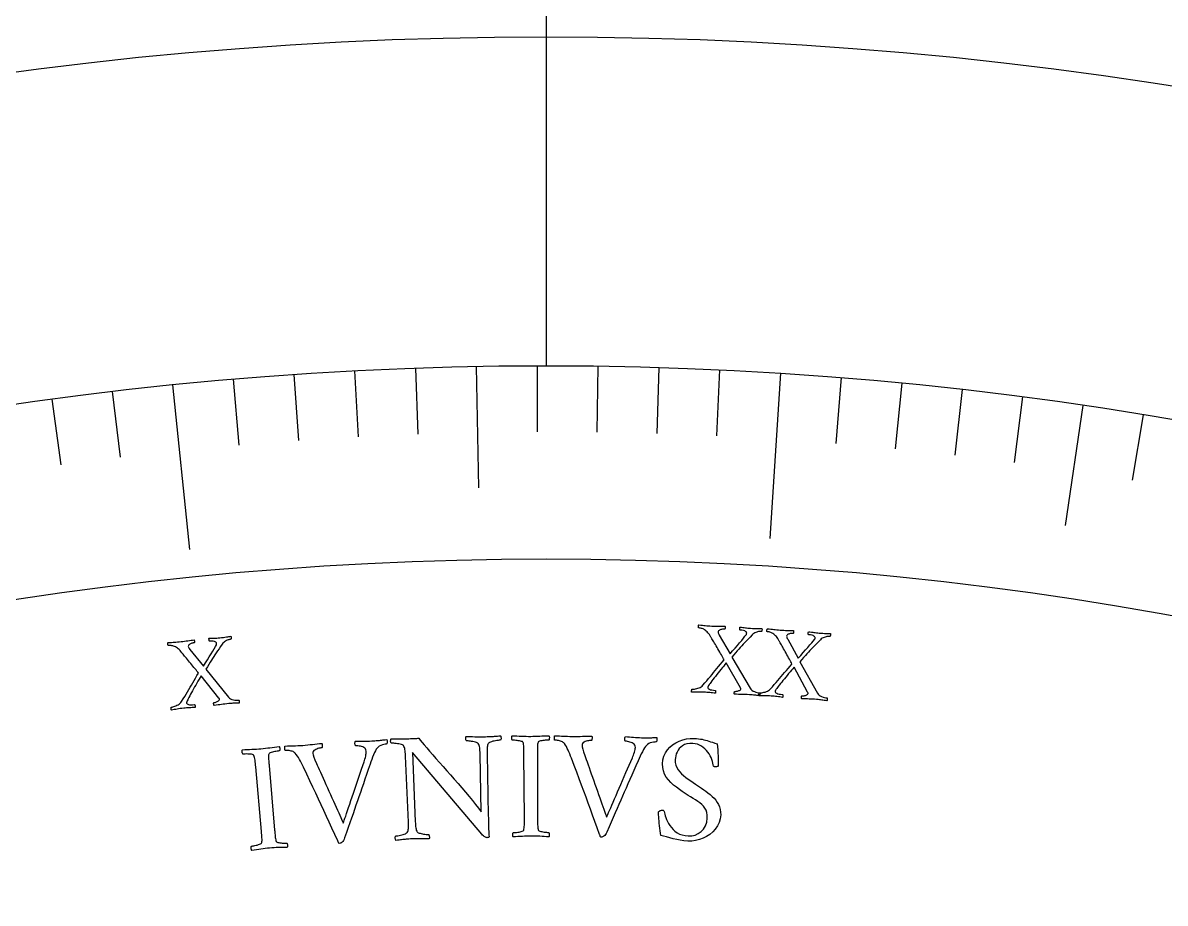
# Model space of a CAD drawing. Header units: millimetres. Extents: x -76 to 76, y -76 to 86.
# Drawn here: x -8.65 to 10.23, y 51.54 to 66.08 of the extents above; entities that cross this region are included whole.
import ezdxf

# ---------------------------------------------------------------- set-up
doc = ezdxf.new("R2010")
doc.units = ezdxf.units.MM
for name, color, linetype in [('ENGRAVE', 7, 'Continuous'), ('ENGRAVE_FINE', 8, 'Continuous'), ('TEXT', 5, 'Continuous')]:
    doc.layers.add(name, color=color, linetype=linetype)

msp = doc.modelspace()

# ---------------------------------------------------------------- linework, layer by layer
at = {"layer": 'ENGRAVE'}
for points in [[(0, 68.78), (0, 60.42)], [(-1.1546, 60.409), (-1.1163, 58.4029)], [(3.8705, 60.2959), (3.6953, 57.5655)], [(-6.1709, 60.104), (-5.8914, 57.3824)], [(8.8709, 59.7652), (8.5763, 57.7806)]]:
    msp.add_lwpolyline(points, dxfattribs=at)
for radius in [74.48, 74.48, 72.485, 68.78, 68.78, 65.854, 60.42, 60.42, 57.228]:
    msp.add_circle((0, 0), radius, dxfattribs=at)
at = {"layer": 'ENGRAVE_FINE'}
for points in [[(-0.1492, 60.4198), (-0.1465, 59.3254)], [(0.8563, 60.4139), (0.8408, 59.3196)], [(-4.1676, 60.2761), (-4.0921, 59.1843)], [(-3.1641, 60.3371), (-3.1067, 59.2442)], [(-2.1596, 60.3814), (-2.1205, 59.2877)], [(1.8616, 60.3913), (1.8278, 59.2974)], [(2.8664, 60.352), (2.8145, 59.2588)], [(4.8737, 60.2231), (4.7854, 59.1323)], [(-5.1699, 60.1984), (-5.0763, 59.108)], [(5.8755, 60.1336), (5.7691, 59.0444)], [(6.8759, 60.0275), (6.7513, 58.9402)], [(-8.1674, 59.8654), (-8.0194, 58.7811)], [(-7.1701, 59.993), (-7.0402, 58.9064)], [(7.8744, 59.9047), (7.7318, 58.8196)], [(9.865, 59.6092), (9.6863, 58.5295)]]:
    msp.add_lwpolyline(points, dxfattribs=at)
at = {"layer": 'TEXT'}
for points in [[(2.7375, 56.1198), (2.7681, 56.1185), (2.7975, 56.1175), (2.8256, 56.1169), (2.8523, 56.1167), (2.8784, 56.1166), (2.9042, 56.1164), (2.9298, 56.1161), (2.9551, 56.1157), (2.9564, 56.1113), (2.9572, 56.1052), (2.9574, 56.0975), (2.9572, 56.0881), (2.9562, 56.0791), (2.9546, 56.0727), (2.9522, 56.069), (2.9491, 56.0679), (2.9423, 56.068), (2.9339, 56.0676), (2.9239, 56.0668), (2.9124, 56.0655), (2.9004, 56.0635), (2.8887, 56.0607), (2.8774, 56.057), (2.8665, 56.0524), (2.8571, 56.0466), (2.8502, 56.0393), (2.8458, 56.0304), (2.844, 56.02), (2.8447, 56.0098), (2.848, 55.9979), (2.8539, 55.9844), (2.8622, 55.9693), (3.0418, 55.6607), (3.0821, 55.7085), (3.1214, 55.7547), (3.1599, 55.7995), (3.1975, 55.8428), (3.2322, 55.883), (3.2618, 55.9186), (3.2864, 55.9495), (3.306, 55.9757), (3.3086, 55.9799), (3.3107, 55.9841), (3.3122, 55.9883), (3.3131, 55.9925), (3.3137, 55.9963), (3.3142, 55.9993), (3.3145, 56.0015), (3.3146, 56.0027), (3.3137, 56.009), (3.3102, 56.0159), (3.3041, 56.0234), (3.2954, 56.0314), (3.2822, 56.0389), (3.2627, 56.0449), (3.2367, 56.0493), (3.2043, 56.0521), (3.2021, 56.0543), (3.2005, 56.0586), (3.1996, 56.0651), (3.1994, 56.0739), (3.1998, 56.0831), (3.2006, 56.0908), (3.2019, 56.0971), (3.2036, 56.102), (3.228, 56.099), (3.251, 56.0961), (3.2726, 56.0934), (3.2928, 56.0908), (3.3128, 56.0885), (3.3337, 56.0865), (3.3557, 56.0847), (3.3786, 56.0832), (3.4103, 56.0815), (3.4395, 56.0803), (3.466, 56.0798), (3.49, 56.0798), (3.5117, 56.08), (3.5315, 56.0802), (3.5492, 56.0803), (3.565, 56.0802), (3.5663, 56.0761), (3.5673, 56.0706), (3.5678, 56.0639), (3.5678, 56.056), (3.5672, 56.0479), (3.5654, 56.0411), (3.5625, 56.0354), (3.5584, 56.0308), (3.5537, 56.0308), (3.5464, 56.0305), (3.5366, 56.0297), (3.5243, 56.0286), (3.5103, 56.0267), (3.4957, 56.0235), (3.4803, 56.0191), (3.4641, 56.0135), (3.4479, 56.0062), (3.4324, 55.9972), (3.4176, 55.9862), (3.4033, 55.9734), (3.37, 55.938), (3.339, 55.905), (3.3102, 55.8745), (3.2836, 55.8464), (3.2584, 55.8194), (3.2334, 55.7922), (3.2088, 55.7647), (3.1845, 55.737), (3.1594, 55.7078), (3.1322, 55.6759), (3.1029, 55.6414), (3.0716, 55.6041), (3.372, 55.0915), (3.3845, 55.074), (3.4004, 55.0588), (3.4196, 55.046), (3.4421, 55.0356), (3.4659, 55.0273), (3.4887, 55.0211), (3.5106, 55.0168), (3.5315, 55.0145), (3.5334, 55.0102), (3.5345, 55.0044), (3.5347, 54.9972), (3.5341, 54.9885), (3.5331, 54.9801), (3.5321, 54.9736), (3.5311, 54.969), (3.5301, 54.9664), (3.5064, 54.9696), (3.4844, 54.9726), (3.464, 54.9753), (3.4454, 54.9778), (3.4266, 54.9801), (3.4059, 54.9822), (3.3833, 54.9841), (3.3587, 54.9857), (3.3249, 54.9876), (3.2933, 54.9891), (3.2639, 54.99), (3.2367, 54.9905), (3.2096, 54.9907), (3.1802, 54.991), (3.1485, 54.9913), (3.1146, 54.9915), (3.1119, 54.996), (3.1101, 55.0021), (3.1092, 55.0099), (3.1093, 55.0193), (3.1103, 55.0283), (3.1119, 55.0346), (3.1143, 55.0384), (3.1173, 55.0395), (3.1233, 55.0395), (3.1308, 55.04), (3.14, 55.0411), (3.1509, 55.0427), (3.1624, 55.045), (3.1736, 55.0481), (3.1846, 55.0519), (3.1953, 55.0565), (3.2046, 55.0618), (3.2113, 55.0678), (3.2156, 55.0745), (3.2173, 55.0819), (3.2172, 55.0838), (3.2169, 55.086), (3.2162, 55.0885), (3.2153, 55.0914), (3.2141, 55.0944), (3.2128, 55.097), (3.2114, 55.0992), (3.2099, 55.1012), (2.9767, 55.5096), (2.956, 55.4851), (2.9345, 55.4592), (2.9123, 55.432), (2.8892, 55.4034), (2.8659, 55.3742), (2.843, 55.3454), (2.8204, 55.3169), (2.7982, 55.2886), (2.777, 55.2613), (2.7574, 55.2357), (2.7394, 55.2117), (2.7229, 55.1893), (2.7086, 55.1694), (2.6967, 55.1528), (2.6874, 55.1395), (2.6806, 55.1295), (2.6796, 55.1276), (2.6783, 55.1253), (2.6768, 55.1226), (2.675, 55.1195), (2.6733, 55.116), (2.6721, 55.1123), (2.6713, 55.1084), (2.6708, 55.1042), (2.6723, 55.0966), (2.6774, 55.0891), (2.6861, 55.0817), (2.6985, 55.0745), (2.7153, 55.068), (2.7372, 55.0629), (2.7644, 55.0592), (2.7968, 55.0567), (2.7988, 55.0524), (2.8003, 55.0467), (2.8012, 55.0394), (2.8014, 55.0307), (2.8011, 55.0222), (2.8004, 55.0157), (2.7993, 55.0112), (2.7977, 55.0086), (2.7747, 55.0114), (2.7515, 55.0141), (2.728, 55.0167), (2.7043, 55.0192), (2.6806, 55.0215), (2.6571, 55.0235), (2.6338, 55.0251), (2.6107, 55.0263), (2.5795, 55.0276), (2.5506, 55.0285), (2.524, 55.0289), (2.4998, 55.0289), (2.4765, 55.0286), (2.4528, 55.0282), (2.4286, 55.0277), (2.4041, 55.0272), (2.4029, 55.0321), (2.4026, 55.0382), (2.4031, 55.0454), (2.4044, 55.0538), (2.406, 55.0618), (2.4073, 55.068), (2.4086, 55.0724), (2.4096, 55.075), (2.4148, 55.0752), (2.4235, 55.0759), (2.4358, 55.0772), (2.4516, 55.0792), (2.4696, 55.082), (2.4883, 55.0861), (2.5076, 55.0915), (2.5277, 55.0981), (2.5471, 55.1061), (2.5643, 55.1159), (2.5793, 55.1274), (2.5921, 55.1406), (2.6249, 55.1794), (2.6561, 55.2166), (2.6858, 55.2521), (2.714, 55.2859), (2.7413, 55.319), (2.7686, 55.3522), (2.7958, 55.3854), (2.8229, 55.4188), (2.8506, 55.4529), (2.8796, 55.4883), (2.9099, 55.525), (2.9416, 55.563), (2.9322, 55.5799), (2.9216, 55.5987), (2.9097, 55.6193), (2.8965, 55.6419), (2.8825, 55.6656), (2.8683, 55.6899), (2.8539, 55.7148), (2.8393, 55.7402), (2.8247, 55.7654), (2.8106, 55.7897), (2.7968, 55.8132), (2.7835, 55.8358), (2.7708, 55.8569), (2.7594, 55.8761), (2.7492, 55.8932), (2.7402, 55.9084), (2.7328, 55.9207), (2.7276, 55.9296), (2.7244, 55.9349), (2.7233, 55.9367), (2.7107, 55.9584), (2.6982, 55.9778), (2.6859, 55.9949), (2.6739, 56.0095), (2.6613, 56.0227), (2.6475, 56.0352), (2.6324, 56.0472), (2.6162, 56.0586), (2.6048, 56.0655), (2.5926, 56.0715), (2.5796, 56.0766), (2.5658, 56.0807), (2.5524, 56.0839), (2.5406, 56.0864), (2.5304, 56.0879), (2.5218, 56.0887), (2.5188, 56.0901), (2.5168, 56.0941), (2.5158, 56.1006), (2.5158, 56.1096), (2.5166, 56.119), (2.5183, 56.1267), (2.5207, 56.1326), (2.524, 56.1367), (2.5541, 56.1344), (2.5819, 56.1321), (2.6075, 56.1298), (2.6307, 56.1275), (2.654, 56.1253), (2.6795, 56.1233), (2.7074, 56.1215), (2.7375, 56.1198)], [(3.8702, 56.0531), (3.9008, 56.0511), (3.9302, 56.0496), (3.9582, 56.0484), (3.985, 56.0476), (4.011, 56.047), (4.0368, 56.0463), (4.0624, 56.0455), (4.0877, 56.0445), (4.0889, 56.0402), (4.0896, 56.0341), (4.0897, 56.0263), (4.0892, 56.0169), (4.0881, 56.008), (4.0863, 56.0016), (4.0839, 55.9979), (4.0808, 55.9969), (4.0739, 55.9971), (4.0655, 55.9969), (4.0555, 55.9963), (4.044, 55.9952), (4.0319, 55.9935), (4.0202, 55.9909), (4.0088, 55.9874), (3.9978, 55.9831), (3.9883, 55.9775), (3.9812, 55.9703), (3.9767, 55.9615), (3.9747, 55.9512), (3.9752, 55.9409), (3.9783, 55.929), (3.9839, 55.9154), (3.9919, 55.9), (4.1652, 55.588), (4.2064, 55.6349), (4.2467, 55.6803), (4.2861, 55.7243), (4.3246, 55.7669), (4.36, 55.8064), (4.3904, 55.8413), (4.4156, 55.8717), (4.4358, 55.8976), (4.4384, 55.9017), (4.4405, 55.9058), (4.4421, 55.91), (4.4432, 55.9142), (4.4439, 55.918), (4.4444, 55.921), (4.4447, 55.9231), (4.4449, 55.9244), (4.444, 55.9307), (4.4407, 55.9376), (4.4347, 55.9452), (4.4262, 55.9534), (4.4132, 55.9612), (4.3938, 55.9676), (4.3679, 55.9725), (4.3356, 55.976), (4.3334, 55.9782), (4.3319, 55.9825), (4.3312, 55.9891), (4.3311, 55.9979), (4.3317, 56.007), (4.3327, 56.0147), (4.3341, 56.021), (4.3359, 56.0259), (4.3603, 56.0223), (4.3832, 56.019), (4.4047, 56.0158), (4.4248, 56.0129), (4.4447, 56.0102), (4.4657, 56.0077), (4.4876, 56.0055), (4.5105, 56.0035), (4.5422, 56.0012), (4.5713, 55.9994), (4.5978, 55.9983), (4.6218, 55.9979), (4.6435, 55.9977), (4.6632, 55.9974), (4.681, 55.9971), (4.6968, 55.9968), (4.698, 55.9926), (4.6988, 55.9871), (4.6992, 55.9804), (4.6991, 55.9725), (4.6983, 55.9645), (4.6964, 55.9576), (4.6933, 55.952), (4.6892, 55.9475), (4.6844, 55.9476), (4.6772, 55.9474), (4.6674, 55.9469), (4.655, 55.946), (4.641, 55.9444), (4.6263, 55.9415), (4.6108, 55.9374), (4.5946, 55.9321), (4.5782, 55.9252), (4.5625, 55.9164), (4.5475, 55.9058), (4.533, 55.8932), (4.499, 55.8585), (4.4673, 55.8262), (4.4379, 55.7963), (4.4108, 55.7687), (4.3849, 55.7422), (4.3594, 55.7155), (4.3343, 55.6885), (4.3095, 55.6613), (4.2837, 55.6326), (4.2559, 55.6013), (4.2259, 55.5674), (4.1938, 55.5307), (4.4838, 55.0122), (4.496, 54.9944), (4.5115, 54.9789), (4.5305, 54.9658), (4.5528, 54.9549), (4.5764, 54.9461), (4.5991, 54.9394), (4.6209, 54.9347), (4.6418, 54.9319), (4.6436, 54.9276), (4.6445, 54.9218), (4.6446, 54.9146), (4.6438, 54.9059), (4.6426, 54.8975), (4.6415, 54.8911), (4.6404, 54.8865), (4.6394, 54.8839), (4.6157, 54.8876), (4.5938, 54.891), (4.5735, 54.8941), (4.5549, 54.897), (4.5362, 54.8997), (4.5155, 54.9022), (4.4929, 54.9045), (4.4684, 54.9067), (4.4346, 54.9093), (4.4031, 54.9113), (4.3737, 54.9129), (4.3466, 54.9139), (4.3194, 54.9147), (4.29, 54.9156), (4.2584, 54.9165), (4.2245, 54.9174), (4.2218, 54.9219), (4.2202, 54.9281), (4.2195, 54.9359), (4.2198, 54.9453), (4.2209, 54.9543), (4.2227, 54.9606), (4.2251, 54.9643), (4.2282, 54.9653), (4.2341, 54.9652), (4.2417, 54.9656), (4.2509, 54.9665), (4.2618, 54.9679), (4.2733, 54.9699), (4.2846, 54.9728), (4.2957, 54.9764), (4.3064, 54.9808), (4.3158, 54.9859), (4.3227, 54.9917), (4.3271, 54.9983), (4.329, 55.0057), (4.329, 55.0076), (4.3287, 55.0098), (4.3281, 55.0124), (4.3272, 55.0153), (4.326, 55.0182), (4.3248, 55.0208), (4.3234, 55.0232), (4.3219, 55.0252), (4.097, 55.4382), (4.0759, 55.4141), (4.0539, 55.3886), (4.0311, 55.3619), (4.0075, 55.3337), (3.9836, 55.3051), (3.9601, 55.2767), (3.9369, 55.2486), (3.9142, 55.2208), (3.8924, 55.194), (3.8723, 55.1687), (3.8538, 55.1451), (3.8369, 55.123), (3.8221, 55.1034), (3.81, 55.0871), (3.8004, 55.074), (3.7934, 55.0641), (3.7923, 55.0623), (3.791, 55.06), (3.7894, 55.0573), (3.7876, 55.0542), (3.7858, 55.0508), (3.7845, 55.0471), (3.7836, 55.0432), (3.7831, 55.039), (3.7844, 55.0314), (3.7893, 55.0238), (3.7979, 55.0162), (3.8101, 55.0088), (3.8268, 55.002), (3.8486, 54.9964), (3.8757, 54.9921), (3.908, 54.989), (3.91, 54.9847), (3.9114, 54.9789), (3.9121, 54.9716), (3.9121, 54.9629), (3.9117, 54.9544), (3.9109, 54.9479), (3.9096, 54.9434), (3.908, 54.9408), (3.885, 54.9441), (3.8619, 54.9473), (3.8385, 54.9504), (3.8148, 54.9534), (3.7912, 54.9562), (3.7677, 54.9586), (3.7445, 54.9607), (3.7214, 54.9624), (3.6902, 54.9643), (3.6613, 54.9658), (3.6348, 54.9667), (3.6105, 54.9672), (3.5873, 54.9674), (3.5635, 54.9675), (3.5394, 54.9675), (3.5148, 54.9674), (3.5138, 54.9723), (3.5136, 54.9784), (3.5142, 54.9856), (3.5157, 54.994), (3.5174, 55.002), (3.5189, 55.0082), (3.5202, 55.0126), (3.5213, 55.0151), (3.5265, 55.0152), (3.5352, 55.0157), (3.5475, 55.0168), (3.5634, 55.0184), (3.5814, 55.0209), (3.6002, 55.0246), (3.6197, 55.0296), (3.6399, 55.0358), (3.6594, 55.0435), (3.6768, 55.0529), (3.692, 55.0641), (3.7051, 55.077), (3.7387, 55.1152), (3.7707, 55.1517), (3.8011, 55.1866), (3.8299, 55.2199), (3.8579, 55.2524), (3.8858, 55.285), (3.9137, 55.3177), (3.9415, 55.3505), (3.9699, 55.384), (3.9996, 55.4188), (4.0306, 55.4549), (4.063, 55.4923), (4.054, 55.5093), (4.0438, 55.5283), (4.0323, 55.5492), (4.0195, 55.572), (4.006, 55.5961), (3.9923, 55.6206), (3.9784, 55.6458), (3.9643, 55.6715), (3.9503, 55.697), (3.9367, 55.7216), (3.9234, 55.7453), (3.9104, 55.7682), (3.8983, 55.7896), (3.8872, 55.8089), (3.8774, 55.8263), (3.8687, 55.8416), (3.8615, 55.8542), (3.8565, 55.8631), (3.8534, 55.8685), (3.8524, 55.8703), (3.8402, 55.8923), (3.8281, 55.9119), (3.8161, 55.9292), (3.8044, 55.9441), (3.7921, 55.9575), (3.7785, 55.9703), (3.7637, 55.9826), (3.7477, 55.9943), (3.7365, 56.0015), (3.7244, 56.0077), (3.7115, 56.013), (3.6978, 56.0174), (3.6845, 56.021), (3.6727, 56.0236), (3.6626, 56.0254), (3.654, 56.0263), (3.651, 56.0278), (3.6491, 56.0318), (3.6482, 56.0383), (3.6484, 56.0473), (3.6494, 56.0567), (3.6512, 56.0644), (3.6538, 56.0702), (3.6571, 56.0743), (3.6872, 56.0714), (3.7149, 56.0686), (3.7404, 56.0657), (3.7636, 56.0629), (3.7868, 56.0603), (3.8123, 56.0577), (3.8401, 56.0553), (3.8702, 56.0531)], [(-6.0327, 55.8617), (-6.0023, 55.8652), (-5.9731, 55.8688), (-5.9453, 55.8726), (-5.9188, 55.8765), (-5.8931, 55.8805), (-5.8675, 55.8843), (-5.8422, 55.888), (-5.8171, 55.8915), (-5.8152, 55.8874), (-5.8134, 55.8815), (-5.812, 55.8739), (-5.8108, 55.8646), (-5.8103, 55.8556), (-5.8109, 55.849), (-5.8127, 55.845), (-5.8156, 55.8434), (-5.8224, 55.8424), (-5.8306, 55.8407), (-5.8403, 55.8384), (-5.8515, 55.8353), (-5.8631, 55.8315), (-5.8742, 55.8269), (-5.8848, 55.8214), (-5.8948, 55.8152), (-5.9032, 55.808), (-5.9089, 55.7997), (-5.9118, 55.7903), (-5.912, 55.7797), (-5.9097, 55.7697), (-5.9045, 55.7585), (-5.8967, 55.7461), (-5.8861, 55.7324), (-5.6606, 55.4556), (-5.6283, 55.5091), (-5.5966, 55.5609), (-5.5656, 55.6111), (-5.5352, 55.6597), (-5.5072, 55.7049), (-5.4835, 55.7446), (-5.464, 55.779), (-5.4487, 55.8079), (-5.4468, 55.8124), (-5.4454, 55.8169), (-5.4446, 55.8213), (-5.4443, 55.8256), (-5.4443, 55.8295), (-5.4443, 55.8325), (-5.4444, 55.8347), (-5.4444, 55.8359), (-5.4463, 55.842), (-5.4509, 55.8482), (-5.4581, 55.8547), (-5.4679, 55.8612), (-5.482, 55.8666), (-5.5023, 55.8695), (-5.5287, 55.8698), (-5.5611, 55.8676), (-5.5636, 55.8693), (-5.5658, 55.8733), (-5.5677, 55.8797), (-5.5693, 55.8883), (-5.5704, 55.8974), (-5.5707, 55.9052), (-5.5705, 55.9116), (-5.5695, 55.9167), (-5.5449, 55.9175), (-5.5218, 55.9182), (-5.5, 55.9189), (-5.4797, 55.9196), (-5.4596, 55.9204), (-5.4386, 55.9216), (-5.4166, 55.9233), (-5.3937, 55.9253), (-5.3621, 55.9286), (-5.3332, 55.932), (-5.3068, 55.9356), (-5.2832, 55.9393), (-5.2618, 55.943), (-5.2423, 55.9462), (-5.2247, 55.949), (-5.2091, 55.9515), (-5.2072, 55.9475), (-5.2054, 55.9423), (-5.2039, 55.9358), (-5.2026, 55.9279), (-5.202, 55.9199), (-5.2027, 55.9128), (-5.2047, 55.9067), (-5.208, 55.9016), (-5.2126, 55.9009), (-5.2198, 55.8994), (-5.2293, 55.8972), (-5.2413, 55.8942), (-5.2548, 55.8901), (-5.2688, 55.8847), (-5.2834, 55.8779), (-5.2984, 55.8698), (-5.3133, 55.8602), (-5.3272, 55.8488), (-5.3402, 55.8356), (-5.3522, 55.8207), (-5.3796, 55.7806), (-5.4051, 55.7432), (-5.4288, 55.7086), (-5.4507, 55.6767), (-5.4714, 55.6461), (-5.4918, 55.6153), (-5.5119, 55.5843), (-5.5315, 55.5532), (-5.5518, 55.5204), (-5.5738, 55.4847), (-5.5973, 55.446), (-5.6225, 55.4043), (-5.2459, 54.9448), (-5.2308, 54.9294), (-5.2128, 54.9169), (-5.1918, 54.9072), (-5.1679, 54.9005), (-5.1431, 54.896), (-5.1196, 54.8933), (-5.0973, 54.8925), (-5.0763, 54.8935), (-5.0738, 54.8895), (-5.0718, 54.884), (-5.0704, 54.8769), (-5.0697, 54.8682), (-5.0694, 54.8598), (-5.0694, 54.8532), (-5.0696, 54.8485), (-5.0702, 54.8458), (-5.0941, 54.8452), (-5.1164, 54.8447), (-5.1369, 54.8443), (-5.1557, 54.8439), (-5.1746, 54.8432), (-5.1954, 54.8421), (-5.218, 54.8404), (-5.2426, 54.8382), (-5.2763, 54.8348), (-5.3077, 54.8313), (-5.3369, 54.8277), (-5.3638, 54.8239), (-5.3906, 54.8199), (-5.4197, 54.8156), (-5.451, 54.8109), (-5.4846, 54.8059), (-5.488, 54.8099), (-5.4907, 54.8156), (-5.4927, 54.8232), (-5.4941, 54.8325), (-5.4946, 54.8416), (-5.4939, 54.8481), (-5.4922, 54.8521), (-5.4893, 54.8537), (-5.4835, 54.8546), (-5.4761, 54.8563), (-5.4672, 54.8588), (-5.4567, 54.8621), (-5.4457, 54.8662), (-5.4351, 54.871), (-5.4248, 54.8765), (-5.415, 54.8827), (-5.4066, 54.8894), (-5.4009, 54.8963), (-5.3977, 54.9036), (-5.3972, 54.9111), (-5.3975, 54.913), (-5.3982, 54.9151), (-5.3993, 54.9176), (-5.4007, 54.9203), (-5.4023, 54.923), (-5.404, 54.9254), (-5.4057, 54.9274), (-5.4075, 54.9291), (-5.7015, 55.2962), (-5.7181, 55.2688), (-5.7352, 55.2399), (-5.753, 55.2095), (-5.7713, 55.1776), (-5.7898, 55.1452), (-5.8079, 55.1132), (-5.8258, 55.0815), (-5.8433, 55.0501), (-5.86, 55.0199), (-5.8754, 54.9915), (-5.8895, 54.965), (-5.9022, 54.9403), (-5.9133, 54.9184), (-5.9224, 54.9001), (-5.9296, 54.8856), (-5.9347, 54.8746), (-5.9355, 54.8726), (-5.9364, 54.8701), (-5.9375, 54.8672), (-5.9387, 54.8639), (-5.9398, 54.8602), (-5.9405, 54.8563), (-5.9407, 54.8523), (-5.9405, 54.8481), (-5.9378, 54.8408), (-5.9316, 54.8342), (-5.9219, 54.8283), (-5.9085, 54.8231), (-5.891, 54.8193), (-5.8685, 54.8177), (-5.841, 54.8182), (-5.8087, 54.8208), (-5.806, 54.8169), (-5.8036, 54.8114), (-5.8016, 54.8044), (-5.8, 54.7959), (-5.799, 54.7874), (-5.7987, 54.7809), (-5.7991, 54.7762), (-5.8002, 54.7734), (-5.8234, 54.7726), (-5.8468, 54.7717), (-5.8704, 54.7706), (-5.8942, 54.7694), (-5.9179, 54.768), (-5.9415, 54.7662), (-5.9647, 54.7642), (-5.9877, 54.7618), (-6.0188, 54.7583), (-6.0475, 54.7546), (-6.0738, 54.7509), (-6.0977, 54.7471), (-6.1207, 54.7432), (-6.144, 54.7391), (-6.1678, 54.7349), (-6.192, 54.7305), (-6.1939, 54.7352), (-6.1951, 54.7412), (-6.1958, 54.7484), (-6.1958, 54.7568), (-6.1955, 54.765), (-6.1951, 54.7714), (-6.1946, 54.7759), (-6.194, 54.7786), (-6.1889, 54.7796), (-6.1804, 54.7817), (-6.1684, 54.7849), (-6.1531, 54.7893), (-6.1358, 54.7949), (-6.118, 54.8018), (-6.0997, 54.8101), (-6.0809, 54.8198), (-6.063, 54.8308), (-6.0476, 54.8431), (-6.0345, 54.8568), (-6.0239, 54.8718), (-5.9975, 54.9153), (-5.9725, 54.9569), (-5.9487, 54.9966), (-5.9261, 55.0344), (-5.9043, 55.0713), (-5.8825, 55.1083), (-5.8608, 55.1454), (-5.8392, 55.1826), (-5.8171, 55.2206), (-5.794, 55.26), (-5.7698, 55.301), (-5.7445, 55.3435), (-5.7563, 55.3587), (-5.7697, 55.3756), (-5.7847, 55.3941), (-5.8013, 55.4144), (-5.8188, 55.4357), (-5.8366, 55.4575), (-5.8547, 55.4798), (-5.8731, 55.5026), (-5.8914, 55.5252), (-5.9091, 55.5471), (-5.9264, 55.5681), (-5.9431, 55.5883), (-5.9589, 55.6072), (-5.9731, 55.6244), (-5.9859, 55.6397), (-5.9971, 55.6533), (-6.0063, 55.6644), (-6.0129, 55.6723), (-6.0169, 55.677), (-6.0182, 55.6786), (-6.0341, 55.6982), (-6.0494, 55.7154), (-6.0642, 55.7303), (-6.0784, 55.7429), (-6.0929, 55.7539), (-6.1085, 55.7642), (-6.1252, 55.7737), (-6.1431, 55.7824), (-6.1554, 55.7875), (-6.1683, 55.7915), (-6.1819, 55.7944), (-6.1962, 55.7964), (-6.2099, 55.7975), (-6.222, 55.798), (-6.2323, 55.798), (-6.2409, 55.7974), (-6.2441, 55.7984), (-6.2467, 55.802), (-6.2487, 55.8082), (-6.2501, 55.8171), (-6.2508, 55.8265), (-6.2503, 55.8344), (-6.2488, 55.8406), (-6.2463, 55.8452), (-6.2162, 55.8476), (-6.1883, 55.8497), (-6.1627, 55.8514), (-6.1394, 55.8527), (-6.1161, 55.8541), (-6.0905, 55.8561), (-6.0628, 55.8587), (-6.0327, 55.8617)], [(-4.0216, 54.1487), (-3.9799, 54.152), (-3.939, 54.1557), (-3.8987, 54.1599), (-3.8591, 54.1644), (-3.8201, 54.169), (-3.7813, 54.1734), (-3.7429, 54.1776), (-3.7047, 54.1816), (-3.7021, 54.1754), (-3.7001, 54.1668), (-3.6987, 54.1557), (-3.6981, 54.1421), (-3.6982, 54.1289), (-3.6995, 54.1191), (-3.7017, 54.1126), (-3.705, 54.1094), (-3.712, 54.1085), (-3.7223, 54.1066), (-3.736, 54.1036), (-3.7531, 54.0996), (-3.7716, 54.0944), (-3.7895, 54.088), (-3.8068, 54.0804), (-3.8236, 54.0714), (-3.8378, 54.0608), (-3.8476, 54.0481), (-3.8529, 54.0333), (-3.8539, 54.0164), (-3.8491, 53.9906), (-3.8376, 53.9543), (-3.8195, 53.9075), (-3.7948, 53.8502), (-3.7813, 53.8205), (-3.7657, 53.7862), (-3.748, 53.7473), (-3.7283, 53.7039), (-3.707, 53.6571), (-3.6847, 53.6079), (-3.6616, 53.5564), (-3.6374, 53.5025), (-3.6128, 53.4474), (-3.588, 53.3923), (-3.5632, 53.3372), (-3.5382, 53.2821), (-3.5137, 53.2281), (-3.4904, 53.1763), (-3.4682, 53.1266), (-3.4472, 53.0791), (-3.4277, 53.0348), (-3.4101, 52.9948), (-3.3945, 52.9589), (-3.3807, 52.9273), (-3.3693, 52.9012), (-3.3607, 52.8819), (-3.355, 52.8692), (-3.3522, 52.8634), (-3.3487, 52.8724), (-3.3428, 52.8888), (-3.3345, 52.9126), (-3.3238, 52.9438), (-3.3111, 52.9811), (-3.2968, 53.0232), (-3.2811, 53.07), (-3.2639, 53.1216), (-3.2454, 53.177), (-3.2259, 53.2352), (-3.2054, 53.2961), (-3.1838, 53.3599), (-3.1616, 53.4253), (-3.1393, 53.4911), (-3.1167, 53.5575), (-3.094, 53.6243), (-3.0714, 53.6904), (-3.0496, 53.7545), (-3.0283, 53.8166), (-3.0077, 53.8767), (-3.0001, 53.8994), (-2.9932, 53.9226), (-2.987, 53.9465), (-2.9815, 53.971), (-2.9771, 53.9948), (-2.9742, 54.0165), (-2.9728, 54.0362), (-2.9729, 54.054), (-2.9762, 54.0731), (-2.9838, 54.0895), (-2.9956, 54.103), (-3.0117, 54.1137), (-3.0303, 54.1222), (-3.0494, 54.129), (-3.0691, 54.1342), (-3.0894, 54.1377), (-3.1084, 54.14), (-3.1241, 54.1415), (-3.1368, 54.1422), (-3.1462, 54.1421), (-3.1511, 54.146), (-3.1548, 54.1529), (-3.1573, 54.163), (-3.1588, 54.1762), (-3.1589, 54.1898), (-3.1576, 54.2011), (-3.1548, 54.2101), (-3.1506, 54.2167), (-3.1155, 54.2173), (-3.0814, 54.2177), (-3.0483, 54.2179), (-3.0162, 54.2179), (-2.9841, 54.2179), (-2.951, 54.2185), (-2.917, 54.2197), (-2.882, 54.2213), (-2.8534, 54.2229), (-2.8278, 54.2245), (-2.8054, 54.226), (-2.7862, 54.2276), (-2.7686, 54.2292), (-2.7511, 54.231), (-2.7338, 54.2329), (-2.7167, 54.235), (-2.6987, 54.2372), (-2.6788, 54.2394), (-2.6568, 54.2418), (-2.6329, 54.2443), (-2.6304, 54.2379), (-2.6288, 54.229), (-2.6281, 54.2174), (-2.6283, 54.2033), (-2.6291, 54.1897), (-2.6304, 54.18), (-2.6323, 54.1741), (-2.6346, 54.172), (-2.645, 54.1707), (-2.6604, 54.1675), (-2.6808, 54.1625), (-2.7062, 54.1556), (-2.7326, 54.1462), (-2.756, 54.1338), (-2.7765, 54.1182), (-2.7941, 54.0996), (-2.8059, 54.0828), (-2.8192, 54.0593), (-2.834, 54.0291), (-2.8502, 53.9923), (-2.8665, 53.9525), (-2.8817, 53.9136), (-2.8958, 53.8755), (-2.9087, 53.8383), (-2.9386, 53.7521), (-2.9671, 53.6695), (-2.9943, 53.5905), (-3.02, 53.5151), (-3.045, 53.4421), (-3.0696, 53.3704), (-3.0939, 53.3001), (-3.1179, 53.231), (-3.1419, 53.1619), (-3.1662, 53.0915), (-3.1908, 53.0197), (-3.2158, 52.9466), (-3.2417, 52.8709), (-3.2693, 52.7912), (-3.2984, 52.7075), (-3.329, 52.6198), (-3.3381, 52.5967), (-3.3478, 52.5773), (-3.3582, 52.5618), (-3.3694, 52.5502), (-3.381, 52.5415), (-3.393, 52.5351), (-3.4053, 52.5309), (-3.4179, 52.529), (-3.4216, 52.5298), (-3.4251, 52.5327), (-3.4285, 52.5377), (-3.4317, 52.5448), (-3.4347, 52.5525), (-3.4377, 52.559), (-3.4406, 52.5643), (-3.4435, 52.5686), (-3.4921, 52.6757), (-3.5391, 52.7793), (-3.5847, 52.8792), (-3.6287, 52.9754), (-3.6722, 53.0702), (-3.7161, 53.1658), (-3.7607, 53.2621), (-3.8057, 53.3591), (-3.8524, 53.459), (-3.9021, 53.5638), (-3.9548, 53.6735), (-4.0105, 53.7881), (-4.0275, 53.8233), (-4.0442, 53.8566), (-4.0605, 53.888), (-4.0766, 53.9174), (-4.093, 53.9452), (-4.11, 53.9717), (-4.1278, 53.9968), (-4.1463, 54.0205), (-4.1549, 54.0297), (-4.1661, 54.0377), (-4.1798, 54.0446), (-4.196, 54.0503), (-4.2134, 54.0549), (-4.2306, 54.0585), (-4.2475, 54.0612), (-4.2642, 54.063), (-4.2797, 54.064), (-4.293, 54.0646), (-4.3041, 54.0647), (-4.3131, 54.0643), (-4.3144, 54.0664), (-4.3157, 54.0728), (-4.3171, 54.0836), (-4.3185, 54.0987), (-4.3195, 54.114), (-4.3199, 54.1254), (-4.3197, 54.1328), (-4.3188, 54.1361), (-4.276, 54.1382), (-4.2369, 54.1397), (-4.2016, 54.1408), (-4.1701, 54.1413), (-4.1386, 54.1421), (-4.1033, 54.1435), (-4.0643, 54.1457), (-4.0216, 54.1487)], [(-2.2989, 54.2569), (-2.2702, 54.2581), (-2.2417, 54.2593), (-2.2136, 54.2604), (-2.1859, 54.2615), (-2.1601, 54.2627), (-2.1379, 54.2641), (-2.1194, 54.2656), (-2.1044, 54.2673), (-2.0805, 54.2356), (-2.0505, 54.1979), (-2.0143, 54.1544), (-1.9721, 54.1049), (-1.9251, 54.0506), (-1.8744, 53.9928), (-1.8201, 53.9313), (-1.7622, 53.8662), (-1.7021, 53.7986), (-1.6411, 53.7299), (-1.5793, 53.6601), (-1.5166, 53.5891), (-1.4541, 53.5176), (-1.3927, 53.4466), (-1.3325, 53.376), (-1.2734, 53.3057), (-1.2169, 53.2373), (-1.1645, 53.1721), (-1.1161, 53.1101), (-1.0718, 53.0514), (-1.0911, 54.0037), (-1.0919, 54.0353), (-1.0929, 54.0635), (-1.0943, 54.0881), (-1.0958, 54.1091), (-1.0987, 54.1279), (-1.1038, 54.1456), (-1.1112, 54.1624), (-1.1209, 54.1781), (-1.1269, 54.1844), (-1.1369, 54.1903), (-1.1508, 54.1961), (-1.1686, 54.2016), (-1.1887, 54.2066), (-1.2093, 54.211), (-1.2303, 54.2147), (-1.2518, 54.2177), (-1.2721, 54.2201), (-1.2897, 54.2217), (-1.3044, 54.2225), (-1.3163, 54.2227), (-1.321, 54.2297), (-1.3243, 54.2382), (-1.3261, 54.2482), (-1.3264, 54.2597), (-1.326, 54.2711), (-1.3253, 54.2807), (-1.3244, 54.2885), (-1.3233, 54.2946), (-1.2857, 54.2941), (-1.2493, 54.2934), (-1.214, 54.2925), (-1.1798, 54.2915), (-1.1451, 54.2905), (-1.1084, 54.2901), (-1.0695, 54.2901), (-1.0284, 54.2907), (-0.9996, 54.2913), (-0.9735, 54.292), (-0.9503, 54.2928), (-0.9298, 54.2937), (-0.9106, 54.2948), (-0.891, 54.296), (-0.8712, 54.2974), (-0.8509, 54.2989), (-0.8295, 54.3005), (-0.8059, 54.3021), (-0.7802, 54.3038), (-0.7524, 54.3055), (-0.7498, 54.2997), (-0.7476, 54.2927), (-0.7456, 54.2843), (-0.744, 54.2747), (-0.7434, 54.2644), (-0.7444, 54.2541), (-0.7471, 54.2438), (-0.7514, 54.2334), (-0.7611, 54.233), (-0.7747, 54.2318), (-0.792, 54.2299), (-0.813, 54.2274), (-0.8357, 54.2241), (-0.8579, 54.2199), (-0.8796, 54.215), (-0.9008, 54.2093), (-0.9197, 54.2029), (-0.9347, 54.1961), (-0.9458, 54.1889), (-0.9528, 54.1813), (-0.9608, 54.1666), (-0.9667, 54.1508), (-0.9707, 54.1342), (-0.9727, 54.1166), (-0.9735, 54.0963), (-0.9738, 54.0715), (-0.9738, 54.0423), (-0.9734, 54.0085), (-0.9549, 52.9867), (-0.9543, 52.9518), (-0.9537, 52.9191), (-0.9532, 52.8887), (-0.9527, 52.8606), (-0.9521, 52.8338), (-0.9514, 52.8075), (-0.9505, 52.7817), (-0.9495, 52.7564), (-0.9483, 52.7302), (-0.9469, 52.702), (-0.9454, 52.6717), (-0.9436, 52.6393), (-0.9454, 52.6346), (-0.9485, 52.6309), (-0.9529, 52.628), (-0.9587, 52.6262), (-0.9645, 52.6249), (-0.9695, 52.624), (-0.9734, 52.6235), (-0.9765, 52.6233), (-0.9824, 52.624), (-0.9902, 52.6262), (-0.9998, 52.6301), (-1.0111, 52.6355), (-1.0236, 52.643), (-1.0367, 52.653), (-1.0502, 52.6656), (-1.0643, 52.6808), (-2.208, 54.0314), (-2.1614, 52.8894), (-2.1598, 52.8578), (-2.158, 52.8299), (-2.1558, 52.8058), (-2.1533, 52.7854), (-2.1497, 52.7672), (-2.1445, 52.75), (-2.1375, 52.7336), (-2.1288, 52.7181), (-2.1229, 52.712), (-2.1133, 52.7061), (-2.1, 52.7006), (-2.0831, 52.6954), (-2.0641, 52.6906), (-2.0444, 52.6863), (-2.0241, 52.6825), (-2.0032, 52.6792), (-1.9834, 52.6766), (-1.9663, 52.6748), (-1.952, 52.6739), (-1.9404, 52.6738), (-1.9357, 52.6669), (-1.9322, 52.6587), (-1.9299, 52.6491), (-1.9289, 52.6382), (-1.9288, 52.6272), (-1.9294, 52.6176), (-1.9307, 52.6091), (-1.9327, 52.602), (-1.9691, 52.6031), (-2.0042, 52.6041), (-2.0381, 52.605), (-2.0706, 52.6058), (-2.1037, 52.6061), (-2.1389, 52.6059), (-2.1764, 52.6051), (-2.2161, 52.6037), (-2.2431, 52.6024), (-2.268, 52.6008), (-2.2908, 52.599), (-2.3116, 52.597), (-2.3311, 52.5949), (-2.3503, 52.5927), (-2.3692, 52.5906), (-2.3878, 52.5884), (-2.4076, 52.5863), (-2.43, 52.5839), (-2.4552, 52.5815), (-2.4831, 52.5789), (-2.4858, 52.5845), (-2.4882, 52.5915), (-2.4903, 52.5998), (-2.4922, 52.6094), (-2.4932, 52.6196), (-2.4925, 52.63), (-2.4903, 52.6404), (-2.4865, 52.6509), (-2.4771, 52.6517), (-2.4643, 52.6535), (-2.4479, 52.6563), (-2.4281, 52.66), (-2.4067, 52.6646), (-2.3854, 52.6697), (-2.3643, 52.6755), (-2.3434, 52.6819), (-2.3248, 52.6888), (-2.3105, 52.6959), (-2.3005, 52.7034), (-2.2948, 52.7111), (-2.2874, 52.726), (-2.2818, 52.7416), (-2.2779, 52.758), (-2.2758, 52.7751), (-2.275, 52.7948), (-2.2749, 52.8192), (-2.2754, 52.8483), (-2.2766, 52.882), (-2.3235, 53.9724), (-2.3252, 54.0061), (-2.3272, 54.0354), (-2.3295, 54.0601), (-2.3321, 54.0802), (-2.3357, 54.0976), (-2.3411, 54.114), (-2.3483, 54.1293), (-2.3572, 54.1436), (-2.3637, 54.1508), (-2.3746, 54.1573), (-2.3898, 54.1632), (-2.4096, 54.1683), (-2.4315, 54.1727), (-2.4536, 54.1763), (-2.4759, 54.1791), (-2.4982, 54.1811), (-2.5189, 54.1824), (-2.5358, 54.1832), (-2.5492, 54.1835), (-2.5589, 54.1834), (-2.5638, 54.1935), (-2.5671, 54.2036), (-2.5687, 54.2138), (-2.5687, 54.2242), (-2.5677, 54.2339), (-2.5663, 54.2423), (-2.5645, 54.2495), (-2.5623, 54.2554), (-2.5197, 54.256), (-2.4813, 54.2562), (-2.4472, 54.2561), (-2.4174, 54.2556), (-2.3892, 54.2551), (-2.3601, 54.2552), (-2.33, 54.2558), (-2.2989, 54.2569)], [(-0.2549, 54.2972), (-0.217, 54.2976), (-0.1796, 54.2985), (-0.1427, 54.2998), (-0.1063, 54.3016), (-0.0697, 54.3035), (-0.0323, 54.3052), (0.006, 54.3068), (0.045, 54.3081), (0.0495, 54.302), (0.0526, 54.2939), (0.0541, 54.284), (0.0542, 54.2721), (0.0531, 54.2602), (0.0512, 54.2502), (0.0485, 54.2421), (0.045, 54.236), (0.0354, 54.2358), (0.0226, 54.2351), (0.0065, 54.2339), (-0.0129, 54.2322), (-0.0335, 54.23), (-0.0536, 54.2273), (-0.073, 54.2242), (-0.0917, 54.2205), (-0.1081, 54.2162), (-0.1205, 54.2108), (-0.1291, 54.2045), (-0.1336, 54.1973), (-0.1371, 54.1834), (-0.1398, 54.1677), (-0.1416, 54.15), (-0.1427, 54.1303), (-0.1432, 54.1092), (-0.1435, 54.0872), (-0.1437, 54.0642), (-0.1437, 54.0402), (-0.1437, 54.0364), (-0.1437, 54.0325), (-0.1437, 54.0286), (-0.1437, 54.0248), (-0.1437, 54.0209), (-0.1437, 54.0171), (-0.1437, 54.0132), (-0.1437, 54.0093), (-0.1408, 52.9359), (-0.1408, 52.932), (-0.1408, 52.9282), (-0.1408, 52.9243), (-0.1408, 52.9205), (-0.1407, 52.9166), (-0.1407, 52.9127), (-0.1407, 52.9089), (-0.1407, 52.905), (-0.1406, 52.8811), (-0.1403, 52.8584), (-0.1398, 52.8367), (-0.1392, 52.8162), (-0.1381, 52.7971), (-0.1362, 52.7798), (-0.1335, 52.7643), (-0.1301, 52.7506), (-0.1256, 52.7443), (-0.1173, 52.7384), (-0.1051, 52.7328), (-0.0891, 52.7275), (-0.0709, 52.7228), (-0.0521, 52.7189), (-0.0326, 52.7157), (-0.0125, 52.7134), (0.0063, 52.7117), (0.022, 52.7105), (0.0344, 52.7098), (0.0437, 52.7095), (0.0471, 52.7034), (0.0498, 52.6954), (0.0516, 52.6854), (0.0526, 52.6735), (0.0525, 52.6616), (0.051, 52.6516), (0.048, 52.6436), (0.0436, 52.6375), (0.0058, 52.64), (-0.0313, 52.6423), (-0.0676, 52.6444), (-0.103, 52.6464), (-0.1384, 52.648), (-0.1742, 52.6491), (-0.2104, 52.6497), (-0.2472, 52.6498), (-0.2831, 52.6493), (-0.3193, 52.6484), (-0.3558, 52.647), (-0.3926, 52.645), (-0.4297, 52.6427), (-0.4672, 52.6402), (-0.5049, 52.6375), (-0.543, 52.6347), (-0.5474, 52.6407), (-0.5505, 52.6488), (-0.5521, 52.6587), (-0.5523, 52.6706), (-0.5514, 52.6825), (-0.5497, 52.6925), (-0.5471, 52.7006), (-0.5437, 52.7068), (-0.5345, 52.7071), (-0.522, 52.7079), (-0.5064, 52.7093), (-0.4876, 52.7112), (-0.4674, 52.7137), (-0.4477, 52.717), (-0.4285, 52.7211), (-0.4098, 52.726), (-0.3935, 52.7314), (-0.3814, 52.7371), (-0.3737, 52.7431), (-0.3704, 52.7494), (-0.3659, 52.766), (-0.3626, 52.7849), (-0.3604, 52.806), (-0.3594, 52.8293), (-0.359, 52.8543), (-0.3588, 52.8802), (-0.3587, 52.907), (-0.3588, 52.9349), (-0.3661, 54.0083), (-0.3664, 54.0362), (-0.3668, 54.0633), (-0.3674, 54.0896), (-0.3681, 54.1151), (-0.3695, 54.139), (-0.3721, 54.1604), (-0.3757, 54.1795), (-0.3805, 54.1961), (-0.3841, 54.2033), (-0.3921, 54.2095), (-0.4045, 54.2148), (-0.4214, 54.219), (-0.4407, 54.2224), (-0.4605, 54.2254), (-0.4808, 54.2279), (-0.5016, 54.2299), (-0.521, 54.2314), (-0.5371, 54.2324), (-0.55, 54.233), (-0.5595, 54.2332), (-0.5631, 54.2392), (-0.5659, 54.2473), (-0.5679, 54.2572), (-0.5691, 54.2691), (-0.5691, 54.281), (-0.5676, 54.291), (-0.5647, 54.2991), (-0.5602, 54.3052), (-0.5209, 54.3043), (-0.4819, 54.3031), (-0.4433, 54.3017), (-0.4049, 54.3002), (-0.3669, 54.2988), (-0.3293, 54.2978), (-0.2919, 54.2973), (-0.2549, 54.2972)], [(0.437, 54.2961), (0.4788, 54.296), (0.5199, 54.2963), (0.5604, 54.2971), (0.6002, 54.2984), (0.6395, 54.2998), (0.6785, 54.301), (0.7172, 54.302), (0.7555, 54.3029), (0.7577, 54.2965), (0.7589, 54.2877), (0.7594, 54.2765), (0.7589, 54.2629), (0.7577, 54.2498), (0.7556, 54.2401), (0.7528, 54.2338), (0.7493, 54.2309), (0.7423, 54.2306), (0.7318, 54.2295), (0.7179, 54.2277), (0.7006, 54.2251), (0.6817, 54.2215), (0.6633, 54.2165), (0.6455, 54.2103), (0.628, 54.2028), (0.613, 54.1934), (0.6022, 54.1815), (0.5956, 54.1672), (0.5933, 54.1504), (0.596, 54.1243), (0.6044, 54.0872), (0.6186, 54.0391), (0.6385, 53.98), (0.6495, 53.9492), (0.6623, 53.9137), (0.6767, 53.8736), (0.6928, 53.8287), (0.7102, 53.7803), (0.7283, 53.7295), (0.7472, 53.6762), (0.7668, 53.6205), (0.7869, 53.5636), (0.807, 53.5066), (0.8273, 53.4497), (0.8477, 53.3927), (0.8676, 53.3369), (0.8866, 53.2833), (0.9046, 53.232), (0.9217, 53.1829), (0.9375, 53.1372), (0.9517, 53.0958), (0.9644, 53.0588), (0.9755, 53.0262), (0.9847, 52.9993), (0.9917, 52.9793), (0.9963, 52.9662), (0.9987, 52.9601), (1.0028, 52.9688), (1.0101, 52.9847), (1.0203, 53.0078), (1.0336, 53.038), (1.0493, 53.0741), (1.0669, 53.1149), (1.0864, 53.1603), (1.1079, 53.2103), (1.1308, 53.264), (1.1551, 53.3203), (1.1805, 53.3794), (1.2072, 53.4412), (1.2347, 53.5045), (1.2624, 53.5683), (1.2903, 53.6326), (1.3185, 53.6973), (1.3463, 53.7613), (1.3734, 53.8234), (1.3997, 53.8836), (1.4252, 53.9418), (1.4346, 53.9638), (1.4433, 53.9864), (1.4515, 54.0097), (1.459, 54.0336), (1.4654, 54.0569), (1.4701, 54.0784), (1.4731, 54.0979), (1.4744, 54.1156), (1.4727, 54.1349), (1.4665, 54.1518), (1.4558, 54.1663), (1.4406, 54.1783), (1.4228, 54.1883), (1.4043, 54.1966), (1.3851, 54.2034), (1.3652, 54.2086), (1.3465, 54.2124), (1.3308, 54.2152), (1.3183, 54.217), (1.3089, 54.2177), (1.3044, 54.2219), (1.3013, 54.2291), (1.2995, 54.2394), (1.2992, 54.2527), (1.3002, 54.2663), (1.3024, 54.2774), (1.3059, 54.2861), (1.3107, 54.2923), (1.3457, 54.2901), (1.3797, 54.2877), (1.4127, 54.2852), (1.4447, 54.2825), (1.4767, 54.2799), (1.5097, 54.2778), (1.5437, 54.2761), (1.5787, 54.2749), (1.6074, 54.2741), (1.633, 54.2736), (1.6554, 54.2733), (1.6747, 54.2733), (1.6924, 54.2735), (1.71, 54.2738), (1.7273, 54.2743), (1.7446, 54.275), (1.7627, 54.2757), (1.7828, 54.2763), (1.8048, 54.2768), (1.8289, 54.2773), (1.8308, 54.2708), (1.8317, 54.2618), (1.8314, 54.2502), (1.8301, 54.2361), (1.8282, 54.2226), (1.8261, 54.213), (1.8237, 54.2073), (1.8212, 54.2055), (1.8108, 54.205), (1.7952, 54.2031), (1.7744, 54.1998), (1.7486, 54.195), (1.7215, 54.1878), (1.6971, 54.1773), (1.6754, 54.1635), (1.6564, 54.1464), (1.6432, 54.1306), (1.628, 54.1083), (1.6108, 54.0794), (1.5917, 54.044), (1.5721, 54.0057), (1.5538, 53.9682), (1.5366, 53.9314), (1.5206, 53.8954), (1.4838, 53.8119), (1.4486, 53.7319), (1.4151, 53.6554), (1.3832, 53.5824), (1.3523, 53.5117), (1.3219, 53.4423), (1.2919, 53.3742), (1.2624, 53.3073), (1.2328, 53.2404), (1.2028, 53.1722), (1.1723, 53.1027), (1.1414, 53.0319), (1.1094, 52.9586), (1.0754, 52.8814), (1.0395, 52.8004), (1.0017, 52.7155), (0.9908, 52.6932), (0.9796, 52.6747), (0.9679, 52.6601), (0.9558, 52.6494), (0.9435, 52.6417), (0.931, 52.6363), (0.9184, 52.6332), (0.9057, 52.6323), (0.9021, 52.6334), (0.8988, 52.6366), (0.8959, 52.6418), (0.8933, 52.6492), (0.8909, 52.6571), (0.8884, 52.6638), (0.886, 52.6694), (0.8835, 52.6738), (0.8439, 52.7846), (0.8054, 52.8917), (0.7682, 52.995), (0.7323, 53.0945), (0.6967, 53.1926), (0.6607, 53.2914), (0.6243, 53.391), (0.5874, 53.4915), (0.549, 53.5948), (0.5081, 53.7034), (0.4646, 53.817), (0.4185, 53.9358), (0.4044, 53.9723), (0.3906, 54.0068), (0.3768, 54.0394), (0.3632, 54.0701), (0.3492, 54.0991), (0.3344, 54.1269), (0.3187, 54.1534), (0.3022, 54.1786), (0.2944, 54.1884), (0.2839, 54.1973), (0.2708, 54.2053), (0.2551, 54.2123), (0.2381, 54.2183), (0.2213, 54.2234), (0.2047, 54.2275), (0.1882, 54.2306), (0.1728, 54.2329), (0.1596, 54.2345), (0.1485, 54.2355), (0.1396, 54.2359), (0.1384, 54.238), (0.1376, 54.2446), (0.1372, 54.2554), (0.137, 54.2706), (0.1372, 54.286), (0.1378, 54.2973), (0.1386, 54.3047), (0.1398, 54.3079), (0.1826, 54.3065), (0.2217, 54.3048), (0.2569, 54.3029), (0.2884, 54.3009), (0.3199, 54.2991), (0.3552, 54.2976), (0.3942, 54.2966), (0.437, 54.2961)], [(2.4447, 54.2634), (2.4837, 54.2611), (2.5192, 54.2577), (2.5512, 54.2534), (2.5796, 54.2481), (2.6065, 54.2419), (2.6337, 54.2349), (2.6611, 54.227), (2.6888, 54.2183), (2.7184, 54.2088), (2.7514, 54.1984), (2.7877, 54.1872), (2.8275, 54.1752), (2.8324, 54.1256), (2.8364, 54.0752), (2.8395, 54.024), (2.8418, 53.9721), (2.8434, 53.9231), (2.8445, 53.8808), (2.8452, 53.845), (2.8454, 53.8159), (2.8449, 53.8099), (2.8415, 53.8049), (2.8352, 53.8008), (2.8261, 53.7976), (2.816, 53.7953), (2.8069, 53.7938), (2.7989, 53.793), (2.7919, 53.793), (2.7833, 53.7941), (2.7757, 53.7964), (2.7692, 53.7999), (2.7637, 53.8047), (2.761, 53.829), (2.7559, 53.8554), (2.7481, 53.8838), (2.7379, 53.9143), (2.7252, 53.9456), (2.7099, 53.9763), (2.6922, 54.0065), (2.6719, 54.0362), (2.6492, 54.0644), (2.624, 54.0904), (2.5964, 54.114), (2.5664, 54.1354), (2.5339, 54.1532), (2.4991, 54.1665), (2.462, 54.1752), (2.4225, 54.1793), (2.3726, 54.1788), (2.3281, 54.1725), (2.289, 54.1605), (2.2552, 54.1428), (2.2262, 54.1208), (2.2014, 54.096), (2.1808, 54.0685), (2.1643, 54.0383), (2.1516, 54.0067), (2.1422, 53.9754), (2.136, 53.9442), (2.1331, 53.9133), (2.1346, 53.8651), (2.1429, 53.8208), (2.158, 53.7804), (2.1799, 53.7439), (2.2071, 53.7103), (2.2378, 53.6784), (2.2722, 53.6483), (2.3102, 53.62), (2.3501, 53.5923), (2.3901, 53.5643), (2.4302, 53.5359), (2.4703, 53.5072), (2.5013, 53.4859), (2.5339, 53.4636), (2.568, 53.4403), (2.6036, 53.4158), (2.6397, 53.3902), (2.6749, 53.3633), (2.7095, 53.3352), (2.7433, 53.3057), (2.775, 53.2747), (2.8033, 53.2417), (2.8283, 53.2068), (2.85, 53.1699), (2.8671, 53.1311), (2.8786, 53.0901), (2.8844, 53.047), (2.8847, 53.0018), (2.8764, 52.9359), (2.8589, 52.8746), (2.8321, 52.8178), (2.7962, 52.7655), (2.7532, 52.7185), (2.7052, 52.6775), (2.6521, 52.6425), (2.5939, 52.6135), (2.5325, 52.5911), (2.4698, 52.576), (2.4057, 52.5681), (2.3402, 52.5674), (2.2784, 52.5719), (2.2179, 52.5798), (2.1586, 52.5911), (2.1006, 52.6059), (2.0446, 52.6216), (1.9916, 52.6359), (1.9416, 52.6487), (1.8945, 52.66), (1.8884, 52.6983), (1.8829, 52.7377), (1.8778, 52.7785), (1.8733, 52.8205), (1.8693, 52.8619), (1.8659, 52.9006), (1.863, 52.9368), (1.8607, 52.9703), (1.8589, 52.9995), (1.8577, 53.0226), (1.8571, 53.0395), (1.857, 53.0503), (1.8639, 53.0563), (1.8713, 53.0617), (1.8791, 53.0667), (1.8874, 53.0711), (1.8959, 53.0748), (1.9046, 53.0773), (1.9135, 53.0787), (1.9224, 53.0789), (1.9328, 53.0771), (1.9408, 53.0724), (1.9465, 53.065), (1.9499, 53.0547), (1.954, 53.0348), (1.9602, 53.0115), (1.9683, 52.9847), (1.9783, 52.9545), (1.9907, 52.9222), (2.006, 52.8894), (2.0241, 52.8559), (2.0451, 52.8219), (2.0693, 52.7888), (2.0971, 52.7583), (2.1284, 52.7304), (2.1634, 52.7051), (2.2025, 52.6837), (2.2465, 52.6678), (2.2954, 52.6572), (2.3491, 52.652), (2.4073, 52.6545), (2.4623, 52.6672), (2.5139, 52.6901), (2.5622, 52.7233), (2.6035, 52.7659), (2.6341, 52.8173), (2.654, 52.8775), (2.663, 52.9464), (2.6626, 52.9963), (2.6559, 53.0408), (2.6429, 53.0798), (2.6237, 53.1133), (2.5995, 53.1432), (2.5717, 53.1712), (2.5402, 53.1976), (2.505, 53.2221), (2.4673, 53.2461), (2.4281, 53.2708), (2.3874, 53.2961), (2.3453, 53.3221), (2.2983, 53.3533), (2.2506, 53.3858), (2.202, 53.4198), (2.1526, 53.4552), (2.1049, 53.4928), (2.0613, 53.5332), (2.0218, 53.5765), (1.9863, 53.6227), (1.9574, 53.6722), (1.9374, 53.7255), (1.9262, 53.7828), (1.924, 53.8439), (1.9308, 53.9084), (1.9464, 53.9683), (1.971, 54.0235), (2.0044, 54.0741), (2.0449, 54.1193), (2.0906, 54.1587), (2.1416, 54.1922), (2.1979, 54.2198), (2.2575, 54.2411), (2.3185, 54.2554), (2.3809, 54.2628), (2.4447, 54.2634)], [(-4.7113, 54.0931), (-4.6736, 54.0966), (-4.6363, 54.1005), (-4.5997, 54.1048), (-4.5635, 54.1096), (-4.5272, 54.1145), (-4.4901, 54.1193), (-4.4521, 54.124), (-4.4132, 54.1285), (-4.4082, 54.1228), (-4.4046, 54.115), (-4.4022, 54.1052), (-4.4011, 54.0933), (-4.4012, 54.0814), (-4.4023, 54.0713), (-4.4044, 54.0631), (-4.4074, 54.0567), (-4.4169, 54.0557), (-4.4296, 54.0539), (-4.4455, 54.0514), (-4.4647, 54.0481), (-4.4851, 54.0442), (-4.5049, 54.0399), (-4.5239, 54.0352), (-4.5423, 54.03), (-4.5583, 54.0243), (-4.5703, 54.018), (-4.5783, 54.011), (-4.5822, 54.0034), (-4.5846, 53.9893), (-4.5859, 53.9734), (-4.5863, 53.9556), (-4.5857, 53.9359), (-4.5845, 53.9149), (-4.583, 53.8929), (-4.5813, 53.8699), (-4.5794, 53.846), (-4.5791, 53.8422), (-4.5787, 53.8383), (-4.5784, 53.8345), (-4.5781, 53.8306), (-4.5777, 53.8268), (-4.5774, 53.823), (-4.5771, 53.8191), (-4.5768, 53.8153), (-4.4858, 52.7457), (-4.4855, 52.7418), (-4.4851, 52.738), (-4.4848, 52.7341), (-4.4845, 52.7303), (-4.4842, 52.7264), (-4.4838, 52.7226), (-4.4835, 52.7187), (-4.4832, 52.7149), (-4.4811, 52.6911), (-4.4789, 52.6684), (-4.4767, 52.6469), (-4.4744, 52.6265), (-4.4717, 52.6076), (-4.4684, 52.5905), (-4.4645, 52.5753), (-4.4599, 52.5619), (-4.4549, 52.556), (-4.4461, 52.5508), (-4.4336, 52.5462), (-4.4172, 52.5422), (-4.3987, 52.539), (-4.3796, 52.5367), (-4.3599, 52.5351), (-4.3397, 52.5345), (-4.3208, 52.5343), (-4.3051, 52.5344), (-4.2926, 52.5347), (-4.2833, 52.5352), (-4.2794, 52.5294), (-4.2761, 52.5216), (-4.2735, 52.5118), (-4.2715, 52.5), (-4.2706, 52.4882), (-4.2713, 52.4781), (-4.2736, 52.4698), (-4.2775, 52.4634), (-4.3154, 52.4628), (-4.3526, 52.4621), (-4.3889, 52.4612), (-4.4244, 52.4602), (-4.4597, 52.4589), (-4.4955, 52.4571), (-4.5317, 52.4547), (-4.5683, 52.4518), (-4.6041, 52.4484), (-4.6401, 52.4445), (-4.6763, 52.4401), (-4.7129, 52.4351), (-4.7497, 52.4298), (-4.7868, 52.4242), (-4.8242, 52.4184), (-4.8619, 52.4125), (-4.8668, 52.4181), (-4.8705, 52.4259), (-4.873, 52.4357), (-4.8741, 52.4475), (-4.8742, 52.4595), (-4.8733, 52.4696), (-4.8714, 52.4778), (-4.8686, 52.4842), (-4.8594, 52.4853), (-4.847, 52.4872), (-4.8316, 52.4898), (-4.813, 52.4932), (-4.7931, 52.4974), (-4.7737, 52.5023), (-4.7549, 52.508), (-4.7367, 52.5144), (-4.7208, 52.5211), (-4.7093, 52.5278), (-4.7021, 52.5345), (-4.6993, 52.541), (-4.6962, 52.5579), (-4.6945, 52.577), (-4.694, 52.5982), (-4.6949, 52.6215), (-4.6966, 52.6464), (-4.6985, 52.6722), (-4.7006, 52.699), (-4.703, 52.7268), (-4.7984, 53.7959), (-4.8009, 53.8237), (-4.8036, 53.8507), (-4.8063, 53.8769), (-4.8092, 53.9022), (-4.8125, 53.9259), (-4.8168, 53.9471), (-4.822, 53.9658), (-4.8282, 53.982), (-4.8323, 53.9889), (-4.8408, 53.9944), (-4.8536, 53.9986), (-4.8708, 54.0014), (-4.8903, 54.0033), (-4.9103, 54.0046), (-4.9308, 54.0054), (-4.9516, 54.0057), (-4.9711, 54.0056), (-4.9872, 54.0053), (-5.0001, 54.0048), (-5.0096, 54.0042), (-5.0136, 54.01), (-5.0171, 54.0177), (-5.0199, 54.0275), (-5.0221, 54.0392), (-5.0231, 54.0511), (-5.0224, 54.0612), (-5.0202, 54.0695), (-5.0162, 54.076), (-4.977, 54.0782), (-4.938, 54.0803), (-4.8994, 54.0821), (-4.861, 54.0837), (-4.823, 54.0854), (-4.7854, 54.0875), (-4.7482, 54.0901), (-4.7113, 54.0931)]]:
    msp.add_lwpolyline(points, close=True, dxfattribs=at)

doc.saveas('drawing.dxf')
